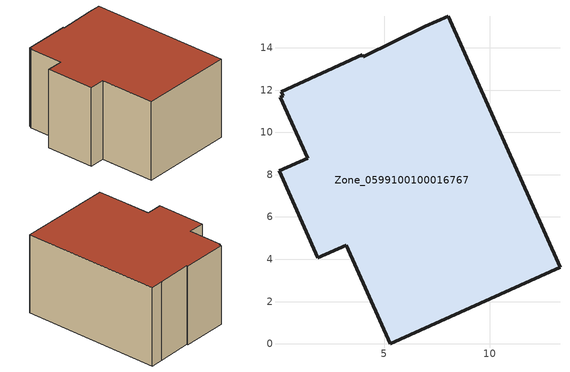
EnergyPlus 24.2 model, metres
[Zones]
Zone_0599100100016767
 floor ground (C_G): 1.38,8.78 0.09,11.66 0.22,11.72 0.13,11.93 3.97,13.66 4.01,13.57 6.95,15.01 8.03,15.49 13.31,3.62 5.29,0 3.21,4.66 1.86,4.06 0.03,8.18 z0
 wall outside (C_F): 0.03,8.18 1.86,4.06 3.21,4.66 5.29,0 13.31,3.62 8.03,15.49 6.95,15.01 4.01,13.57 3.97,13.66 0.13,11.93 0.22,11.72 0.09,11.66 1.38,8.78 0.03,8.18 z0:7.37
 roof outside (C_R): 0.09,11.66 1.38,8.78 0.03,8.18 1.86,4.06 3.21,4.66 5.29,0 13.31,3.62 8.03,15.49 6.95,15.01 4.01,13.57 3.97,13.66 0.13,11.93 0.22,11.72 z7.37
[BUILDING]
Pand.0599100100016767: North Axis=0; Terrain=City; Loads Convergence Tolerance Value=0.04; Temperature Convergence Tolerance Value=0.4; Solar Distribution=FullExterior; Maximum Number of Warmup Days=25; Minimum Number of Warmup Days=1
[Site:Location]
Rotterdam.The.Hague.AP_ZH_NLD Design_Conditions: Latitude=51.96; Longitude=4.45; Time Zone=1; Elevation=-4.5
[SITE:GROUNDTEMPERATURE:BUILDINGSURFACE]
18, 18, 18, 18, 18, 18, 18, 18, 18, 18, 18, 18
[MATERIAL] Thermal Absorptance=0.9; Solar Absorptance=0.7; Visible Absorptance=0.7
Name | Roughness | Thickness | Conductivity | Density | Specific Heat
G.D.2015-2018 | MediumSmooth | 0.15 | 0.0428571 | 540 | 1210
F.D.2015-2018 | Rough | 0.3 | 0.0666667 | 1920 | 840
R.D.2015-2018 | MediumRough | 0.2 | 0.0333333 | 1500 | 1000
[CONSTRUCTION]
C_G: G.D.2015-2018
C_F: F.D.2015-2018
C_R: R.D.2015-2018
[ZONE]
Zone_0599100100016767: Type=1; Multiplier=1; Ceiling Height=Autocalculate; Volume=Autocalculate; Floor Area=autocalculate; Part of Total Floor Area=Yes
[ZONEINFILTRATION:DESIGNFLOWRATE]
Infil_Zone_0599100100016767: Zone or ZoneList or Space or SpaceList=Zone_0599100100016767; Schedule=AlwaysOn; Design Flow Rate Calculation Method=Flow/Area; Flow Rate per Floor Area=0.0021; Constant Term Coefficient=1; Temperature Term Coefficient=0; Velocity Term Coefficient=0; Velocity Squared Term Coefficient=0
[HVACTEMPLATE:ZONE:IDEALLOADSAIRSYSTEM]
Zone_0599100100016767: Maximum Heating Supply Air Temperature=50; Minimum Cooling Supply Air Temperature=13; Maximum Heating Supply Air Humidity Ratio=0.0156; Minimum Cooling Supply Air Humidity Ratio=0.0077; Heating Limit=NoLimit; Cooling Limit=NoLimit; Dehumidification Control Type=ConstantSensibleHeatRatio; Cooling Sensible Heat Ratio=0.7; Dehumidification Setpoint=60; Humidification Control Type=None; Humidification Setpoint=30; Outdoor Air Method=None; Outdoor Air Flow Rate per Person=0.00944; Outdoor Air Flow Rate per Zone Floor Area=0; Outdoor Air Flow Rate per Zone=0; Demand Controlled Ventilation Type=None; Outdoor Air Economizer Type=NoEconomizer; Heat Recovery Type=None; Sensible Heat Recovery Effectiveness=0.7; Latent Heat Recovery Effectiveness=0.65
[ZONECONTROL:THERMOSTAT]
ThermostatControl_Zone_0599100100016767: Zone or ZoneList=Zone_0599100100016767; Control Type Schedule=DualSetpointControlType; Control 1=Thermostat_Zone_0599100100016767; Temperature Difference Between Cutout And Setpoint=0
[THERMOSTATSETPOINT:DUALSETPOINT]
Thermostat_Zone_0599100100016767: Heating Setpoint Temperature Schedule=HeatingSetpoint_Zone_0599100100016767; Cooling Setpoint Temperature Schedule=CoolingSetpoint_Zone_0599100100016767
[SCHEDULE:COMPACT]
HeatingSetpoint_Zone_0599100100016767: Through: 12/31, For: AllDays, Until: 24:00, 21
CoolingSetpoint_Zone_0599100100016767: Through: 12/31, For: AllDays, Until: 24:00, 24
DualSetpointControlType: Through: 12/31, For: AllDays, Until: 24:00, 4
AlwaysOn: Through: 12/31, For: AllDays, Until: 24:00, 1
